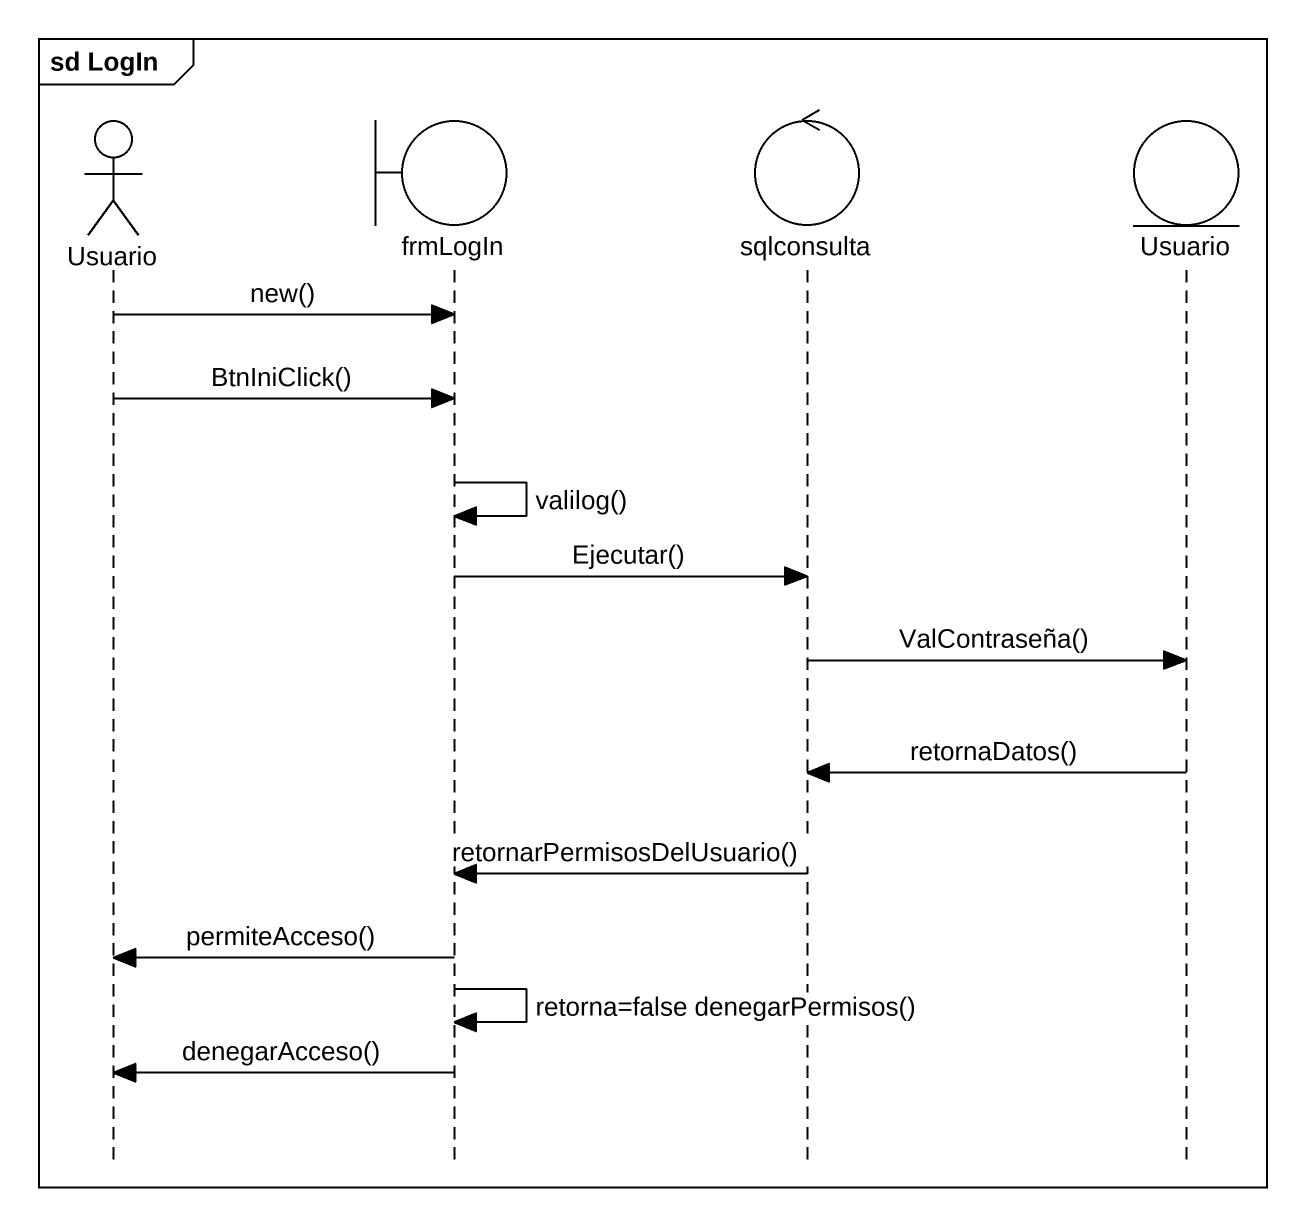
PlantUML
@startuml
mainframe sd LogIn
hide footbox
actor Usuario
boundary frmLogIn
control sqlconsulta
entity "Usuario" as Usuario_2

Usuario -> frmLogIn : new()
Usuario -> frmLogIn : BtnIniClick()
frmLogIn -> frmLogIn : valilog()
frmLogIn -> sqlconsulta : Ejecutar()
sqlconsulta -> Usuario_2 : ValContraseña()
Usuario_2 -> sqlconsulta : retornaDatos()
sqlconsulta -> frmLogIn : retornarPermisosDelUsuario()
frmLogIn -> Usuario : permiteAcceso()
frmLogIn -> frmLogIn : retorna=false denegarPermisos()
frmLogIn -> Usuario : denegarAcceso()
@enduml
